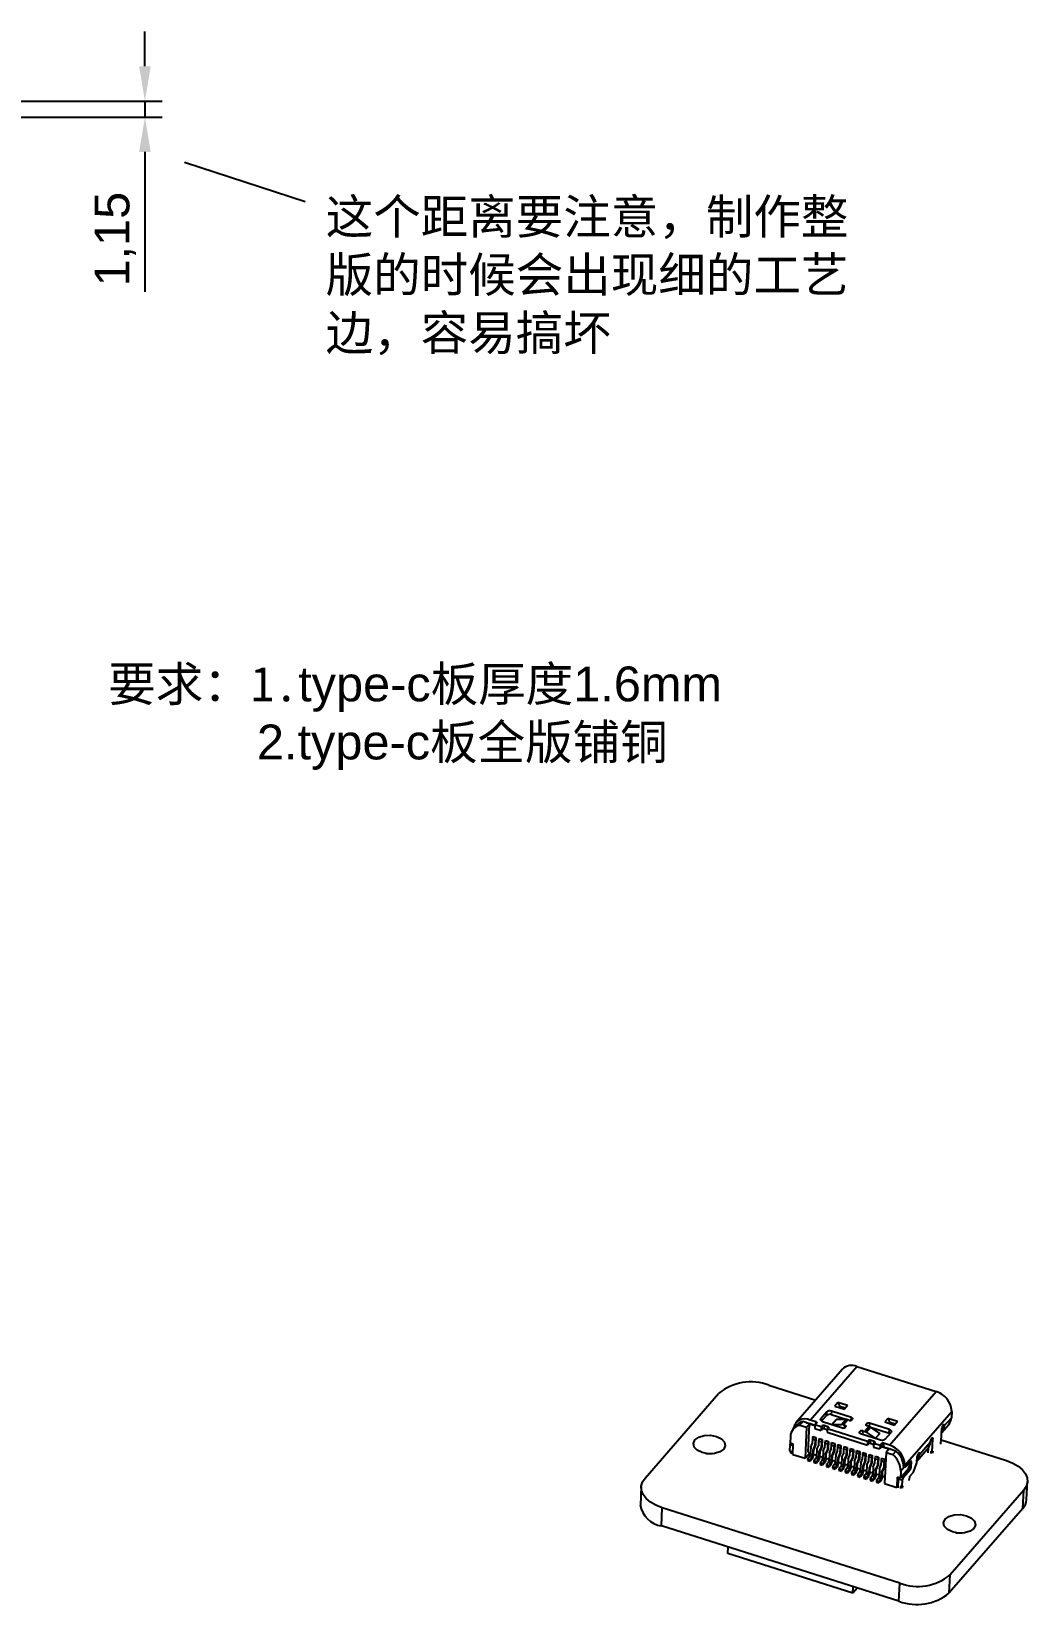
# Model space of a CAD drawing. Header units: millimetres. Extents: x 2210 to 4733, y 577 to 1929.
# Drawn here: x 2313.4 to 2384.8, y 1520.4 to 1633.3 of the extents above; entities that cross this region are included whole.
import ezdxf

# ---------------------------------------------------------------- set-up
doc = ezdxf.new("R2010")
doc.units = ezdxf.units.MM
doc.styles.get("Standard").update_dxf_attribs({"font": 'arial.ttf'})
doc.dimstyles.new('ISO-25', dxfattribs={"dimtxt": 2.5, "dimasz": 2.5, "dimexe": 1.25, "dimexo": 0.625, "dimtad": 1, "dimtxsty": 'Standard', "dimcen": 2.5, "dimadec": 0, "dimazin": 0, "dimtfac": 1, "dimtmove": 0, "dimatfit": 3, "dimfxl": 1, "dimarcsym": 0})

# ---------------------------------------------------------------- blocks, each defined once
blk = doc.blocks.new('*D1')
at = {"color": 0, "lineweight": -2, "transparency": 16777216}
for p, q in [((2321.51, 1630.78), (2321.51, 1633.28)), ((2304.52, 1628.28), (2322.76, 1628.28)), ((2321.51, 1628.28), (2321.51, 1627.13)), ((2304.52, 1627.13), (2322.76, 1627.13)), ((2321.51, 1624.63), (2321.51, 1614.6))]:
    blk.add_line(p, q, dxfattribs=at)
at = {"color": 0, "transparency": 16777216}
for points in [[(2321.1, 1630.78), (2321.93, 1630.78), (2321.51, 1628.28)], [(2321.1, 1624.63), (2321.93, 1624.63), (2321.51, 1627.13)]]:
    blk.add_solid(points, dxfattribs=at)
at = {"layer": 'Defpoints', "color": 0, "transparency": 16777216}
for p in [(2303.9, 1628.28), (2303.9, 1627.13), (2321.51, 1627.13)]:
    blk.add_point(p, dxfattribs=at)
at = {"color": 0, "transparency": 16777216, "insert": (2319.38, 1618.37), "char_height": 2.5, "attachment_point": 5, "rotation": 90}
blk.add_mtext('1,15', dxfattribs=at)

msp = doc.modelspace()

# ---------------------------------------------------------------- linework, layer by layer
msp.add_line((2333.009, 1621.04), (2324.343, 1623.863))
at = {"color": 5, "linetype": 'Continuous', "lineweight": 25}
for p, q in [((2371.563, 1537.257), (2368.213, 1533.404)), ((2369.247, 1533.609), (2372.597, 1537.463)), ((2372.597, 1537.463), (2378.286, 1535.658)), ((2366.284, 1536.11), (2369.64, 1535.045)), ((2374.935, 1531.805), (2378.286, 1535.658)), ((2371.235, 1534.862), (2371.016, 1534.61)), ((2371.016, 1534.61), (2371.706, 1534.391)), ((2371.925, 1534.643), (2371.235, 1534.862)), ((2371.235, 1534.862), (2371.379, 1534.569)), ((2371.328, 1534.51), (2371.379, 1534.569)), ((2371.756, 1534.449), (2371.379, 1534.569)), ((2371.454, 1534.503), (2371.432, 1534.478)), ((2371.454, 1534.503), (2371.678, 1534.432)), ((2371.925, 1534.643), (2371.706, 1534.391)), ((2368.712, 1533.499), (2368.492, 1533.246)), ((2369.208, 1533.341), (2368.712, 1533.499)), ((2369.235, 1533.365), (2369.591, 1533.252)), ((2369.668, 1533.476), (2369.247, 1533.609)), ((2369.591, 1533.255), (2369.714, 1533.397)), ((2369.662, 1533.336), (2369.668, 1533.476)), ((2370.014, 1533.702), (2370.008, 1533.582)), ((2370.436, 1534.187), (2370.014, 1533.702)), ((2370.066, 1533.531), (2370.424, 1533.943)), ((2370.128, 1533.504), (2371.564, 1533.049)), ((2370.424, 1533.943), (2370.436, 1534.187)), ((2370.77, 1534.242), (2370.758, 1533.998)), ((2370.758, 1533.998), (2371.878, 1533.643)), ((2372.206, 1533.787), (2370.77, 1534.242)), ((2370.805, 1533.289), (2371.11, 1533.641)), ((2371.803, 1533.65), (2371.11, 1533.641)), ((2371.495, 1533.296), (2371.803, 1533.65)), ((2371.619, 1533.276), (2371.926, 1533.63)), ((2371.656, 1534.407), (2371.678, 1534.432)), ((2372.039, 1533.595), (2371.926, 1533.63)), ((2372.196, 1533.599), (2372.206, 1533.787)), ((2372.239, 1533.628), (2372.274, 1533.668)), ((2373.498, 1533.377), (2373.486, 1533.133)), ((2374.933, 1532.921), (2373.498, 1533.377)), ((2374.824, 1533.724), (2374.605, 1533.471)), ((2374.605, 1533.471), (2375.295, 1533.252)), ((2375.514, 1533.505), (2374.824, 1533.724)), ((2374.824, 1533.724), (2374.968, 1533.43)), ((2374.917, 1533.372), (2374.968, 1533.43)), ((2375.345, 1533.31), (2374.968, 1533.43)), ((2375.514, 1533.505), (2375.295, 1533.252)), ((2376.049, 1530.376), (2379.399, 1534.229)), ((2378.871, 1533.191), (2379.377, 1533.773)), ((2379.399, 1534.229), (2379.377, 1533.773)), ((2367.83, 1532.438), (2367.806, 1531.958)), ((2368.257, 1533.23), (2368.037, 1532.977)), ((2368.492, 1533.246), (2368.988, 1533.088)), ((2368.988, 1533.088), (2368.877, 1530.865)), ((2369.208, 1533.341), (2368.988, 1533.088)), ((2369.106, 1531.297), (2369.206, 1533.301)), ((2369.206, 1533.301), (2369.208, 1533.341)), ((2369.37, 1533.29), (2369.368, 1533.265)), ((2369.392, 1533.315), (2369.37, 1533.29)), ((2369.37, 1533.29), (2369.589, 1533.22)), ((2369.403, 1532.265), (2369.385, 1531.904)), ((2369.403, 1532.265), (2369.627, 1532.193)), ((2369.436, 1532.427), (2369.66, 1532.356)), ((2369.591, 1533.255), (2369.579, 1533.011)), ((2369.579, 1533.011), (2370.028, 1532.868)), ((2370.04, 1533.113), (2369.591, 1533.255)), ((2369.66, 1532.356), (2369.634, 1531.833)), ((2369.885, 1532.285), (2370.109, 1532.214)), ((2370.04, 1533.113), (2370.028, 1532.868)), ((2370.093, 1532.944), (2370.028, 1532.868)), ((2370.106, 1533.189), (2370.04, 1533.113)), ((2370.093, 1532.944), (2370.106, 1533.189)), ((2370.239, 1533.211), (2370.227, 1532.966)), ((2370.484, 1532.885), (2370.227, 1532.966)), ((2370.509, 1533.125), (2370.239, 1533.211)), ((2370.488, 1532.97), (2370.476, 1532.726)), ((2370.476, 1532.726), (2373.347, 1531.815)), ((2370.488, 1532.97), (2370.554, 1533.046)), ((2373.359, 1532.059), (2370.488, 1532.97)), ((2370.502, 1532.986), (2370.509, 1533.125)), ((2370.813, 1533.287), (2371.495, 1533.296)), ((2371.619, 1533.276), (2371.731, 1533.241)), ((2371.721, 1533.053), (2371.731, 1533.241)), ((2371.764, 1533.082), (2371.799, 1533.122)), ((2372.787, 1532.757), (2372.784, 1532.685)), ((2372.822, 1532.798), (2372.787, 1532.757)), ((2372.815, 1532.657), (2372.822, 1532.798)), ((2372.856, 1532.639), (2374.291, 1532.183)), ((2373.023, 1532.831), (2373.011, 1532.589)), ((2373.023, 1532.831), (2373.135, 1532.795)), ((2373.135, 1532.795), (2373.443, 1533.149)), ((2373.257, 1532.737), (2373.565, 1533.091)), ((2373.257, 1532.737), (2373.917, 1532.302)), ((2373.262, 1533.303), (2373.258, 1533.231)), ((2373.297, 1533.344), (2373.262, 1533.303)), ((2373.29, 1533.203), (2373.297, 1533.344)), ((2373.443, 1533.149), (2373.331, 1533.185)), ((2373.491, 1533.131), (2374.921, 1532.677)), ((2374.235, 1532.649), (2373.565, 1533.091)), ((2374.235, 1532.649), (2373.929, 1532.298)), ((2374.626, 1532.238), (2375.048, 1532.724)), ((2374.921, 1532.677), (2374.933, 1532.921)), ((2375.043, 1533.365), (2375.021, 1533.339)), ((2375.043, 1533.365), (2375.267, 1533.294)), ((2375.245, 1533.268), (2375.267, 1533.294)), ((2377.978, 1532.318), (2377.934, 1532.267)), ((2378.037, 1532.271), (2377.959, 1532.296)), ((2377.991, 1531.335), (2378.037, 1532.271)), ((2378.65, 1532.093), (2378.697, 1533.03)), ((2378.685, 1532.708), (2379.191, 1533.29)), ((2378.813, 1533.278), (2378.769, 1533.228)), ((2378.873, 1533.232), (2378.794, 1533.257)), ((2378.873, 1533.232), (2378.871, 1533.191)), ((2367.793, 1531.377), (2367.816, 1531.833)), ((2367.883, 1531.348), (2367.793, 1531.377)), ((2368.031, 1531.887), (2367.806, 1531.958)), ((2367.816, 1531.833), (2367.856, 1531.942)), ((2368.025, 1531.767), (2367.816, 1531.833)), ((2367.834, 1531.364), (2367.829, 1531.264)), ((2367.883, 1531.348), (2367.875, 1531.185)), ((2367.994, 1531.146), (2368.031, 1531.887)), ((2367.994, 1531.146), (2368.877, 1530.865)), ((2368.877, 1530.865), (2369.212, 1531.25)), ((2369.282, 1531.661), (2369.255, 1531.128)), ((2369.435, 1531.071), (2369.255, 1531.128)), ((2369.282, 1531.661), (2369.385, 1531.904)), ((2369.435, 1531.071), (2369.453, 1531.438)), ((2369.453, 1531.438), (2369.608, 1531.802)), ((2369.479, 1531.468), (2369.453, 1531.438)), ((2369.479, 1531.468), (2369.464, 1531.167)), ((2369.464, 1531.167), (2369.709, 1531.089)), ((2369.634, 1531.833), (2369.479, 1531.468)), ((2369.501, 1531.155), (2369.501, 1531.147)), ((2369.608, 1531.802), (2369.627, 1532.193)), ((2369.634, 1531.833), (2369.608, 1531.802)), ((2369.73, 1531.518), (2369.704, 1530.986)), ((2369.73, 1531.518), (2369.834, 1531.761)), ((2369.852, 1532.122), (2369.834, 1531.761)), ((2369.852, 1532.122), (2370.076, 1532.051)), ((2369.883, 1530.929), (2369.901, 1531.296)), ((2369.901, 1531.296), (2370.056, 1531.66)), ((2369.928, 1531.326), (2369.901, 1531.296)), ((2369.928, 1531.326), (2369.913, 1531.025)), ((2370.083, 1531.69), (2369.928, 1531.326)), ((2370.056, 1531.66), (2370.076, 1532.051)), ((2370.083, 1531.69), (2370.056, 1531.66)), ((2370.109, 1532.214), (2370.083, 1531.69)), ((2370.179, 1531.376), (2370.152, 1530.844)), ((2370.179, 1531.376), (2370.282, 1531.619)), ((2370.3, 1531.98), (2370.282, 1531.619)), ((2370.3, 1531.98), (2370.524, 1531.909)), ((2370.332, 1530.787), (2370.35, 1531.153)), ((2370.333, 1532.143), (2370.557, 1532.071)), ((2370.35, 1531.153), (2370.505, 1531.518)), ((2370.376, 1531.184), (2370.35, 1531.153)), ((2370.376, 1531.184), (2370.361, 1530.882)), ((2370.531, 1531.548), (2370.376, 1531.184)), ((2370.505, 1531.518), (2370.524, 1531.909)), ((2370.531, 1531.548), (2370.505, 1531.518)), ((2370.557, 1532.071), (2370.531, 1531.548)), ((2370.628, 1531.234), (2370.601, 1530.701)), ((2370.628, 1531.234), (2370.731, 1531.477)), ((2370.749, 1531.838), (2370.731, 1531.477)), ((2370.749, 1531.838), (2370.973, 1531.766)), ((2370.782, 1532), (2371.006, 1531.929)), ((2370.799, 1531.011), (2370.954, 1531.375)), ((2370.98, 1531.406), (2370.825, 1531.041)), ((2370.954, 1531.375), (2370.973, 1531.766)), ((2370.98, 1531.406), (2370.954, 1531.375)), ((2371.006, 1531.929), (2370.98, 1531.406)), ((2371.076, 1531.091), (2371.179, 1531.334)), ((2371.197, 1531.695), (2371.179, 1531.334)), ((2371.197, 1531.695), (2371.422, 1531.624)), ((2371.23, 1531.858), (2371.455, 1531.787)), ((2371.247, 1530.869), (2371.402, 1531.233)), ((2371.429, 1531.263), (2371.274, 1530.899)), ((2371.402, 1531.233), (2371.422, 1531.624)), ((2371.429, 1531.263), (2371.402, 1531.233)), ((2371.455, 1531.787), (2371.429, 1531.263)), ((2371.525, 1530.949), (2371.628, 1531.192)), ((2371.646, 1531.553), (2371.628, 1531.192)), ((2371.646, 1531.553), (2371.87, 1531.482)), ((2371.679, 1531.716), (2371.903, 1531.644)), ((2371.877, 1531.121), (2371.722, 1530.757)), ((2371.851, 1531.091), (2371.87, 1531.482)), ((2371.877, 1531.121), (2371.851, 1531.091)), ((2371.903, 1531.644), (2371.877, 1531.121)), ((2372.095, 1531.411), (2372.077, 1531.049)), ((2372.095, 1531.411), (2372.319, 1531.339)), ((2372.128, 1531.573), (2372.352, 1531.502)), ((2372.299, 1530.948), (2372.319, 1531.339)), ((2372.352, 1531.502), (2372.326, 1530.979)), ((2372.543, 1531.268), (2372.525, 1530.907)), ((2372.543, 1531.268), (2372.768, 1531.197)), ((2372.576, 1531.431), (2372.801, 1531.36)), ((2372.748, 1530.806), (2372.768, 1531.197)), ((2372.801, 1531.36), (2372.774, 1530.836)), ((2372.992, 1531.126), (2372.974, 1530.765)), ((2372.992, 1531.126), (2373.216, 1531.055)), ((2373.025, 1531.288), (2373.249, 1531.217)), ((2373.249, 1531.217), (2373.223, 1530.694)), ((2373.359, 1532.059), (2373.347, 1531.815)), ((2373.413, 1531.891), (2373.347, 1531.815)), ((2373.425, 1532.135), (2373.359, 1532.059)), ((2373.413, 1531.891), (2373.425, 1532.135)), ((2373.473, 1531.146), (2373.698, 1531.075)), ((2373.559, 1532.157), (2373.547, 1531.913)), ((2373.804, 1531.831), (2373.547, 1531.913)), ((2373.828, 1532.072), (2373.559, 1532.157)), ((2373.808, 1531.917), (2373.796, 1531.673)), ((2373.796, 1531.673), (2374.245, 1531.53)), ((2373.808, 1531.917), (2373.874, 1531.993)), ((2374.257, 1531.775), (2373.808, 1531.917)), ((2373.821, 1531.932), (2373.828, 1532.072)), ((2374.257, 1531.775), (2374.245, 1531.53)), ((2374.368, 1531.672), (2374.245, 1531.53)), ((2374.38, 1531.916), (2374.257, 1531.775)), ((2374.368, 1531.672), (2374.38, 1531.916)), ((2374.401, 1531.693), (2374.744, 1531.584)), ((2374.514, 1531.938), (2374.501, 1531.694)), ((2374.501, 1531.694), (2374.923, 1531.56)), ((2374.935, 1531.805), (2374.514, 1531.938)), ((2374.686, 1531.281), (2374.575, 1529.057)), ((2374.906, 1531.534), (2374.686, 1531.281)), ((2374.686, 1531.281), (2375.182, 1531.123)), ((2374.782, 1531.605), (2374.743, 1531.56)), ((2374.744, 1531.584), (2374.743, 1531.56)), ((2374.744, 1531.584), (2374.766, 1531.61)), ((2375.402, 1531.376), (2374.906, 1531.534)), ((2375.402, 1531.376), (2375.182, 1531.123)), ((2376.905, 1530.66), (2377.674, 1531.545)), ((2377.032, 1531.23), (2376.988, 1531.18)), ((2377.092, 1531.184), (2377.014, 1531.209)), ((2377.09, 1531.143), (2377.86, 1532.028)), ((2377.092, 1531.184), (2377.09, 1531.143)), ((2377.713, 1531.257), (2377.732, 1531.621)), ((2377.862, 1532.069), (2377.86, 1532.028)), ((2377.901, 1531.363), (2377.893, 1531.2)), ((2377.991, 1531.335), (2377.901, 1531.363)), ((2378.035, 1531.385), (2377.991, 1531.335)), ((2378.035, 1531.385), (2378.027, 1531.222)), ((2378.606, 1532.043), (2378.598, 1531.88)), ((2378.65, 1532.093), (2378.606, 1532.043)), ((2369.066, 1530.835), (2369.06, 1530.712)), ((2369.06, 1530.712), (2369.24, 1530.656)), ((2369.207, 1530.996), (2369.066, 1530.835)), ((2369.066, 1530.835), (2369.246, 1530.778)), ((2369.387, 1530.939), (2369.207, 1530.996)), ((2369.38, 1530.817), (2369.24, 1530.656)), ((2369.24, 1530.656), (2369.246, 1530.778)), ((2369.246, 1530.778), (2369.387, 1530.939)), ((2369.515, 1530.692), (2369.509, 1530.57)), ((2369.509, 1530.57), (2369.688, 1530.513)), ((2369.656, 1530.854), (2369.515, 1530.692)), ((2369.515, 1530.692), (2369.694, 1530.635)), ((2369.835, 1530.797), (2369.656, 1530.854)), ((2369.829, 1530.675), (2369.688, 1530.513)), ((2369.688, 1530.513), (2369.694, 1530.635)), ((2369.694, 1530.635), (2369.835, 1530.797)), ((2369.883, 1530.929), (2369.704, 1530.986)), ((2369.913, 1531.025), (2370.158, 1530.947)), ((2369.95, 1531.013), (2369.949, 1531.005)), ((2369.964, 1530.55), (2369.958, 1530.428)), ((2369.958, 1530.428), (2370.137, 1530.371)), ((2370.104, 1530.712), (2369.964, 1530.55)), ((2369.964, 1530.55), (2370.143, 1530.493)), ((2370.284, 1530.655), (2370.104, 1530.712)), ((2370.278, 1530.533), (2370.137, 1530.371)), ((2370.137, 1530.371), (2370.143, 1530.493)), ((2370.143, 1530.493), (2370.284, 1530.655)), ((2370.332, 1530.787), (2370.152, 1530.844)), ((2370.361, 1530.882), (2370.606, 1530.805)), ((2370.398, 1530.871), (2370.398, 1530.863)), ((2370.412, 1530.408), (2370.406, 1530.285)), ((2370.406, 1530.285), (2370.586, 1530.228)), ((2370.553, 1530.569), (2370.412, 1530.408)), ((2370.412, 1530.408), (2370.592, 1530.351)), ((2370.732, 1530.512), (2370.553, 1530.569)), ((2370.726, 1530.39), (2370.586, 1530.228)), ((2370.586, 1530.228), (2370.592, 1530.351)), ((2370.592, 1530.351), (2370.732, 1530.512)), ((2370.78, 1530.644), (2370.601, 1530.701)), ((2370.78, 1530.644), (2370.799, 1531.011)), ((2370.825, 1531.041), (2370.799, 1531.011)), ((2370.825, 1531.041), (2370.81, 1530.74)), ((2370.81, 1530.74), (2371.055, 1530.662)), ((2370.847, 1530.728), (2370.846, 1530.72)), ((2370.861, 1530.265), (2370.855, 1530.143)), ((2370.855, 1530.143), (2371.034, 1530.086)), ((2371.002, 1530.427), (2370.861, 1530.265)), ((2370.861, 1530.265), (2371.04, 1530.208)), ((2371.181, 1530.37), (2371.002, 1530.427)), ((2371.175, 1530.248), (2371.034, 1530.086)), ((2371.034, 1530.086), (2371.04, 1530.208)), ((2371.04, 1530.208), (2371.181, 1530.37)), ((2371.076, 1531.091), (2371.05, 1530.559)), ((2371.229, 1530.502), (2371.05, 1530.559)), ((2371.229, 1530.502), (2371.247, 1530.869)), ((2371.274, 1530.899), (2371.247, 1530.869)), ((2371.274, 1530.899), (2371.259, 1530.598)), ((2371.259, 1530.598), (2371.503, 1530.52)), ((2371.295, 1530.586), (2371.295, 1530.578)), ((2371.309, 1530.123), (2371.303, 1530.001)), ((2371.303, 1530.001), (2371.483, 1529.944)), ((2371.45, 1530.285), (2371.309, 1530.123)), ((2371.309, 1530.123), (2371.489, 1530.066)), ((2371.63, 1530.228), (2371.45, 1530.285)), ((2371.624, 1530.106), (2371.483, 1529.944)), ((2371.483, 1529.944), (2371.489, 1530.066)), ((2371.489, 1530.066), (2371.63, 1530.228)), ((2371.525, 1530.949), (2371.498, 1530.417)), ((2371.678, 1530.36), (2371.498, 1530.417)), ((2371.678, 1530.36), (2371.696, 1530.726)), ((2371.696, 1530.726), (2371.851, 1531.091)), ((2371.722, 1530.757), (2371.696, 1530.726)), ((2371.722, 1530.757), (2371.707, 1530.455)), ((2371.707, 1530.455), (2371.952, 1530.378)), ((2371.744, 1530.444), (2371.744, 1530.436)), ((2371.758, 1529.981), (2371.752, 1529.858)), ((2371.899, 1530.142), (2371.758, 1529.981)), ((2371.758, 1529.981), (2371.938, 1529.924)), ((2372.078, 1530.085), (2371.899, 1530.142)), ((2371.938, 1529.924), (2372.078, 1530.085)), ((2371.973, 1530.806), (2371.947, 1530.274)), ((2372.126, 1530.217), (2371.947, 1530.274)), ((2371.973, 1530.806), (2372.077, 1531.049)), ((2372.126, 1530.217), (2372.145, 1530.584)), ((2372.145, 1530.584), (2372.299, 1530.948)), ((2372.171, 1530.614), (2372.145, 1530.584)), ((2372.171, 1530.614), (2372.156, 1530.313)), ((2372.156, 1530.313), (2372.401, 1530.235)), ((2372.326, 1530.979), (2372.171, 1530.614)), ((2372.193, 1530.301), (2372.192, 1530.293)), ((2372.347, 1530), (2372.207, 1529.838)), ((2372.326, 1530.979), (2372.299, 1530.948)), ((2372.527, 1529.943), (2372.347, 1530)), ((2372.422, 1530.664), (2372.395, 1530.132)), ((2372.575, 1530.075), (2372.395, 1530.132)), ((2372.422, 1530.664), (2372.525, 1530.907)), ((2372.575, 1530.075), (2372.593, 1530.442)), ((2372.593, 1530.442), (2372.748, 1530.806)), ((2372.62, 1530.472), (2372.593, 1530.442)), ((2372.62, 1530.472), (2372.605, 1530.171)), ((2372.605, 1530.171), (2372.849, 1530.093)), ((2372.774, 1530.836), (2372.62, 1530.472)), ((2372.641, 1530.159), (2372.641, 1530.151)), ((2372.774, 1530.836), (2372.748, 1530.806)), ((2372.871, 1530.522), (2372.844, 1529.99)), ((2373.023, 1529.933), (2372.844, 1529.99)), ((2372.871, 1530.522), (2372.974, 1530.765)), ((2373.023, 1529.933), (2373.042, 1530.299)), ((2373.042, 1530.299), (2373.197, 1530.664)), ((2373.068, 1530.33), (2373.042, 1530.299)), ((2373.068, 1530.33), (2373.053, 1530.028)), ((2373.053, 1530.028), (2373.298, 1529.951)), ((2373.223, 1530.694), (2373.068, 1530.33)), ((2373.09, 1530.017), (2373.089, 1530.009)), ((2373.197, 1530.664), (2373.216, 1531.055)), ((2373.223, 1530.694), (2373.197, 1530.664)), ((2373.319, 1530.379), (2373.293, 1529.847)), ((2373.319, 1530.379), (2373.422, 1530.622)), ((2373.44, 1530.983), (2373.422, 1530.622)), ((2373.44, 1530.983), (2373.665, 1530.912)), ((2373.472, 1529.79), (2373.49, 1530.157)), ((2373.49, 1530.157), (2373.645, 1530.521)), ((2373.517, 1530.187), (2373.49, 1530.157)), ((2373.517, 1530.187), (2373.502, 1529.886)), ((2373.672, 1530.552), (2373.517, 1530.187)), ((2373.645, 1530.521), (2373.665, 1530.912)), ((2373.672, 1530.552), (2373.645, 1530.521)), ((2373.698, 1531.075), (2373.672, 1530.552)), ((2373.768, 1530.237), (2373.741, 1529.705)), ((2373.768, 1530.237), (2373.871, 1530.48)), ((2373.889, 1530.841), (2373.871, 1530.48)), ((2373.889, 1530.841), (2374.113, 1530.77)), ((2373.921, 1529.648), (2373.939, 1530.015)), ((2373.922, 1531.004), (2374.146, 1530.933)), ((2373.939, 1530.015), (2374.094, 1530.379)), ((2373.965, 1530.045), (2373.939, 1530.015)), ((2373.965, 1530.045), (2373.95, 1529.744)), ((2374.12, 1530.409), (2373.965, 1530.045)), ((2374.094, 1530.379), (2374.113, 1530.77)), ((2374.12, 1530.409), (2374.094, 1530.379)), ((2374.146, 1530.933), (2374.12, 1530.409)), ((2374.216, 1530.095), (2374.19, 1529.563)), ((2374.216, 1530.095), (2374.32, 1530.338)), ((2374.338, 1530.699), (2374.32, 1530.338)), ((2374.338, 1530.699), (2374.562, 1530.628)), ((2374.371, 1530.861), (2374.595, 1530.79)), ((2374.388, 1529.872), (2374.543, 1530.237)), ((2374.569, 1530.267), (2374.414, 1529.903)), ((2374.543, 1530.237), (2374.562, 1530.628)), ((2374.569, 1530.267), (2374.543, 1530.237)), ((2374.595, 1530.79), (2374.569, 1530.267)), ((2376.3, 1530.114), (2375.72, 1529.447)), ((2375.972, 1530.19), (2375.744, 1529.927)), ((2375.909, 1529.486), (2376.437, 1530.093)), ((2375.958, 1530.363), (2376.047, 1530.335)), ((2376.127, 1530.273), (2375.961, 1530.326)), ((2376.004, 1530.166), (2375.972, 1530.19)), ((2376.104, 1530.28), (2376.004, 1530.166)), ((2376.047, 1530.335), (2376.049, 1530.376)), ((2376.047, 1530.335), (2376.127, 1530.273)), ((2376.465, 1530.663), (2376.127, 1530.273)), ((2376.3, 1530.114), (2376.348, 1530.246)), ((2376.307, 1530.134), (2376.437, 1530.093)), ((2376.361, 1530.499), (2376.338, 1530.516)), ((2376.361, 1530.499), (2376.348, 1530.246)), ((2376.349, 1530.268), (2376.485, 1530.225)), ((2376.437, 1530.093), (2376.485, 1530.225)), ((2376.505, 1530.632), (2376.453, 1530.648)), ((2376.465, 1530.663), (2376.505, 1530.632)), ((2376.485, 1530.225), (2376.505, 1530.632)), ((2376.654, 1529.874), (2376.894, 1530.534)), ((2376.894, 1530.534), (2376.916, 1530.982)), ((2371.752, 1529.858), (2371.931, 1529.801)), ((2372.072, 1529.963), (2371.931, 1529.801)), ((2371.931, 1529.801), (2371.938, 1529.924)), ((2372.207, 1529.838), (2372.201, 1529.716)), ((2372.201, 1529.716), (2372.38, 1529.659)), ((2372.207, 1529.838), (2372.386, 1529.781)), ((2372.521, 1529.821), (2372.38, 1529.659)), ((2372.38, 1529.659), (2372.386, 1529.781)), ((2372.386, 1529.781), (2372.527, 1529.943)), ((2372.655, 1529.696), (2372.649, 1529.574)), ((2372.649, 1529.574), (2372.829, 1529.517)), ((2372.796, 1529.858), (2372.655, 1529.696)), ((2372.655, 1529.696), (2372.835, 1529.639)), ((2372.975, 1529.801), (2372.796, 1529.858)), ((2372.969, 1529.679), (2372.829, 1529.517)), ((2372.829, 1529.517), (2372.835, 1529.639)), ((2372.835, 1529.639), (2372.975, 1529.801)), ((2373.104, 1529.554), (2373.098, 1529.431)), ((2373.098, 1529.431), (2373.277, 1529.374)), ((2373.245, 1529.715), (2373.104, 1529.554)), ((2373.104, 1529.554), (2373.283, 1529.497)), ((2373.424, 1529.658), (2373.245, 1529.715)), ((2373.418, 1529.536), (2373.277, 1529.374)), ((2373.277, 1529.374), (2373.283, 1529.497)), ((2373.283, 1529.497), (2373.424, 1529.658)), ((2373.472, 1529.79), (2373.293, 1529.847)), ((2373.502, 1529.886), (2373.746, 1529.808)), ((2373.538, 1529.874), (2373.538, 1529.866)), ((2373.553, 1529.411), (2373.546, 1529.289)), ((2373.546, 1529.289), (2373.726, 1529.232)), ((2373.693, 1529.573), (2373.553, 1529.411)), ((2373.553, 1529.411), (2373.732, 1529.354)), ((2373.873, 1529.516), (2373.693, 1529.573)), ((2373.867, 1529.394), (2373.726, 1529.232)), ((2373.726, 1529.232), (2373.732, 1529.354)), ((2373.732, 1529.354), (2373.873, 1529.516)), ((2373.921, 1529.648), (2373.741, 1529.705)), ((2373.95, 1529.744), (2374.195, 1529.666)), ((2373.987, 1529.732), (2373.987, 1529.724)), ((2374.001, 1529.269), (2373.995, 1529.147)), ((2373.995, 1529.147), (2374.174, 1529.09)), ((2374.142, 1529.431), (2374.001, 1529.269)), ((2374.001, 1529.269), (2374.181, 1529.212)), ((2374.321, 1529.374), (2374.142, 1529.431)), ((2374.315, 1529.252), (2374.174, 1529.09)), ((2374.174, 1529.09), (2374.181, 1529.212)), ((2374.181, 1529.212), (2374.321, 1529.374)), ((2374.369, 1529.506), (2374.19, 1529.563)), ((2374.369, 1529.506), (2374.388, 1529.872)), ((2374.414, 1529.903), (2374.388, 1529.872)), ((2374.414, 1529.903), (2374.399, 1529.601)), ((2374.399, 1529.601), (2374.599, 1529.538)), ((2374.436, 1529.59), (2374.435, 1529.582)), ((2374.575, 1529.057), (2375.459, 1528.777)), ((2375.495, 1529.518), (2375.459, 1528.777)), ((2375.543, 1528.874), (2375.459, 1528.777)), ((2375.72, 1529.447), (2375.495, 1529.518)), ((2375.568, 1529.373), (2375.537, 1528.754)), ((2375.568, 1529.373), (2375.608, 1529.482)), ((2375.837, 1529.288), (2375.568, 1529.373)), ((2375.725, 1528.86), (2375.716, 1528.697)), ((2375.744, 1529.927), (2375.72, 1529.447)), ((2375.814, 1528.832), (2375.725, 1528.86)), ((2375.787, 1529.524), (2375.909, 1529.486)), ((2375.837, 1529.288), (2375.814, 1528.832)), ((2375.858, 1528.882), (2375.814, 1528.832)), ((2375.909, 1529.486), (2375.837, 1529.288)), ((2375.858, 1528.882), (2375.85, 1528.719)), ((2376.342, 1529.438), (2376.334, 1529.276)), ((2376.386, 1529.489), (2376.342, 1529.438)), ((2376.386, 1529.489), (2376.39, 1529.57)), ((2376.654, 1529.874), (2376.39, 1529.57))]:
    msp.add_line(p, q, dxfattribs=at)
at = {"color": 7, "linetype": 'Continuous', "lineweight": 25}
for p, q in [((2357.398, 1529.445), (2362.674, 1535.513)), ((2378.655, 1532.184), (2383.331, 1530.701)), ((2384.776, 1527.898), (2384.841, 1529.201)), ((2357.124, 1528.811), (2357.059, 1527.508)), ((2384.566, 1528.567), (2379.29, 1522.499)), ((2384.501, 1527.264), (2384.566, 1528.567)), ((2358.568, 1526.008), (2358.633, 1527.311)), ((2375.68, 1521.902), (2358.633, 1527.311)), ((2384.501, 1527.264), (2379.225, 1521.196)), ((2375.615, 1520.599), (2358.568, 1526.008)), ((2379.225, 1521.196), (2379.29, 1522.499)), ((2375.615, 1520.599), (2375.68, 1521.902))]:
    msp.add_line(p, q, dxfattribs=at)
at = {"color": 1, "linetype": 'Continuous', "lineweight": 25}
for p, q in [((2363.334, 1524.029), (2363.357, 1524.489)), ((2372.306, 1521.182), (2363.334, 1524.029)), ((2372.306, 1521.182), (2372.329, 1521.642)), ((2372.624, 1521.548), (2372.306, 1521.182))]:
    msp.add_line(p, q, dxfattribs=at)
at = {"color": 5, "linetype": 'Continuous', "lineweight": 25, "flags": 128}
for points in [[(2368.985, 1533.412), (2369.059, 1533.405), (2369.235, 1533.365)], [(2369.668, 1533.476), (2369.685, 1533.469), (2369.699, 1533.461), (2369.711, 1533.451), (2369.719, 1533.441), (2369.724, 1533.43), (2369.724, 1533.418), (2369.721, 1533.407), (2369.714, 1533.397)], [(2370.128, 1533.504), (2370.086, 1533.52), (2370.051, 1533.541), (2370.022, 1533.565), (2370.002, 1533.591), (2369.99, 1533.619), (2369.989, 1533.648), (2369.997, 1533.676), (2370.014, 1533.702)], [(2372.206, 1533.787), (2372.231, 1533.777), (2372.252, 1533.765), (2372.269, 1533.75), (2372.282, 1533.734), (2372.288, 1533.718), (2372.289, 1533.701), (2372.285, 1533.684), (2372.274, 1533.668)], [(2370.509, 1533.125), (2370.525, 1533.119), (2370.54, 1533.111), (2370.551, 1533.101), (2370.559, 1533.09), (2370.564, 1533.079), (2370.564, 1533.068), (2370.561, 1533.057), (2370.554, 1533.046)], [(2371.731, 1533.241), (2371.756, 1533.231), (2371.777, 1533.219), (2371.794, 1533.204), (2371.807, 1533.188), (2371.813, 1533.171), (2371.814, 1533.154), (2371.81, 1533.138), (2371.799, 1533.122)], [(2372.856, 1532.639), (2372.831, 1532.648), (2372.809, 1532.661), (2372.792, 1532.675), (2372.78, 1532.691), (2372.773, 1532.708), (2372.772, 1532.725), (2372.777, 1532.742), (2372.787, 1532.757)], [(2373.331, 1533.185), (2373.306, 1533.194), (2373.284, 1533.207), (2373.267, 1533.221), (2373.255, 1533.237), (2373.248, 1533.254), (2373.247, 1533.271), (2373.252, 1533.288), (2373.262, 1533.303)], [(2374.983, 1532.65), (2374.963, 1532.661), (2374.921, 1532.677)], [(2374.933, 1532.921), (2374.975, 1532.905), (2375.011, 1532.884), (2375.039, 1532.861), (2375.06, 1532.834), (2375.071, 1532.806), (2375.073, 1532.778), (2375.065, 1532.75), (2375.048, 1532.724)], [(2377.978, 1532.318), (2377.99, 1532.33), (2378.002, 1532.337), (2378.013, 1532.339), (2378.022, 1532.335), (2378.03, 1532.326), (2378.035, 1532.312), (2378.037, 1532.294), (2378.037, 1532.271)], [(2378.813, 1533.278), (2378.826, 1533.291), (2378.838, 1533.298), (2378.849, 1533.3), (2378.858, 1533.296), (2378.865, 1533.287), (2378.87, 1533.273), (2378.873, 1533.254), (2378.873, 1533.232)], [(2373.828, 1532.072), (2373.845, 1532.065), (2373.859, 1532.057), (2373.871, 1532.048), (2373.879, 1532.037), (2373.883, 1532.026), (2373.884, 1532.014), (2373.881, 1532.003), (2373.874, 1531.993)], [(2374.923, 1531.56), (2375.097, 1531.489), (2375.17, 1531.45)], [(2377.032, 1531.23), (2377.045, 1531.243), (2377.057, 1531.25), (2377.068, 1531.252), (2377.077, 1531.248), (2377.084, 1531.239), (2377.089, 1531.225), (2377.092, 1531.206), (2377.092, 1531.184)]]:
    msp.add_lwpolyline(points, dxfattribs=at)
at = {"color": 7, "linetype": 'Continuous', "lineweight": 25, "flags": 128}
for points in [[(2363.042, 1531.525), (2362.77, 1531.328), (2362.382, 1531.21), (2361.938, 1531.19), (2361.504, 1531.271), (2361.148, 1531.441), (2360.923, 1531.673), (2360.863, 1531.933), (2360.978, 1532.18), (2361.25, 1532.378), (2361.638, 1532.495), (2362.082, 1532.515), (2362.515, 1532.434), (2362.872, 1532.265), (2363.097, 1532.032), (2363.157, 1531.773), (2363.042, 1531.525)], [(2361.748, 1531.213), (2362.017, 1531.212), (2362.206, 1531.19)], [(2383.331, 1530.701), (2383.781, 1530.524), (2384.168, 1530.303), (2384.477, 1530.043), (2384.696, 1529.757), (2384.818, 1529.455), (2384.836, 1529.148), (2384.751, 1528.848), (2384.566, 1528.567)], [(2358.633, 1527.311), (2358.183, 1527.487), (2357.796, 1527.709), (2357.487, 1527.968), (2357.268, 1528.255), (2357.146, 1528.557), (2357.128, 1528.864), (2357.213, 1529.164), (2357.398, 1529.445)], [(2380.986, 1525.832), (2380.714, 1525.634), (2380.326, 1525.516), (2379.882, 1525.496), (2379.449, 1525.577), (2379.092, 1525.747), (2378.867, 1525.979), (2378.808, 1526.239), (2378.923, 1526.486), (2379.195, 1526.684), (2379.582, 1526.802), (2380.027, 1526.822), (2380.46, 1526.741), (2380.816, 1526.571), (2381.041, 1526.339), (2381.101, 1526.079), (2380.986, 1525.832)], [(2379.693, 1525.519), (2379.962, 1525.518), (2380.151, 1525.496)]]:
    msp.add_lwpolyline(points, dxfattribs=at)
at = {"color": 5, "linetype": 'Continuous', "lineweight": 25}
for centre, radius, start, end in [((2372.234, 1536.587), 0.948, 67.47997, 135.02706), ((2377.844, 1534.165), 1.557, 2.35755, 73.50546), ((2371.495, 1534.627), 0.13, 206.561, 251.78857), ((2368.875, 1532.841), 0.853, 64.16969, 171.30062), ((2368.903, 1532.656), 0.864, 102.75237, 138.38241), ((2370.639, 1533.681), 0.339, 69.41663, 129.35385), ((2370.651, 1533.925), 0.339, 69.41663, 129.35385), ((2371.706, 1534.504), 0.077, 248.6616, 303.00804), ((2371.805, 1533.256), 0.394, 71.98825, 90.27828), ((2372.11, 1533.785), 0.203, 249.41663, 309.35385), ((2373.426, 1533.186), 0.203, 69.41663, 129.35385), ((2375.084, 1533.488), 0.13, 206.561, 251.78857), ((2378.595, 1533.796), 0.782, 319.67372, 358.32205), ((2368.676, 1532.42), 0.846, 102.52499, 178.7845), ((2369.018, 1532.064), 1.251, 73.73433, 81.35205), ((2370.032, 1532.222), 0.63, 160.9688, 176.10616), ((2370.256, 1532.151), 0.63, 160.9688, 176.10616), ((2370.48, 1532.079), 0.63, 160.9688, 176.10616), ((2370.18, 1532.839), 0.136, 69.41663, 129.35385), ((2370.192, 1533.084), 0.136, 69.41663, 129.35385), ((2371.497, 1532.902), 0.394, 71.98825, 90.27828), ((2371.635, 1533.239), 0.203, 249.41663, 309.35385), ((2372.951, 1532.64), 0.203, 69.41663, 129.35385), ((2372.984, 1532.325), 0.494, 56.44624, 72.16082), ((2373.291, 1532.679), 0.494, 56.44624, 72.16082), ((2374.41, 1532.501), 0.339, 249.41663, 309.35385), ((2375.295, 1533.365), 0.077, 248.6616, 303.00804), ((2378.23, 1532.047), 0.369, 143.42603, 176.58431), ((2378.089, 1533.215), 0.783, 319.69729, 358.29848), ((2379.066, 1533.008), 0.369, 143.42603, 176.58431), ((2369.735, 1532.586), 1.435, 244.00291, 250.67863), ((2369.009, 1531.143), 0.246, 323.42603, 356.58431), ((2368.886, 1531.184), 0.615, 323.42603, 356.58431), ((2370.704, 1532.008), 0.63, 160.9688, 176.10616), ((2370.929, 1531.937), 0.63, 160.9688, 176.10616), ((2371.153, 1531.866), 0.63, 160.9688, 176.10616), ((2371.377, 1531.795), 0.63, 160.9688, 176.10616), ((2371.602, 1531.724), 0.63, 160.9688, 176.10616), ((2371.826, 1531.652), 0.63, 160.9688, 176.10616), ((2372.05, 1531.581), 0.63, 160.9688, 176.10616), ((2372.275, 1531.51), 0.63, 160.9688, 176.10616), ((2372.499, 1531.439), 0.63, 160.9688, 176.10616), ((2372.723, 1531.368), 0.63, 160.9688, 176.10616), ((2372.948, 1531.297), 0.63, 160.9688, 176.10616), ((2373.172, 1531.225), 0.63, 160.9688, 176.10616), ((2373.396, 1531.154), 0.63, 160.9688, 176.10616), ((2373.62, 1531.083), 0.63, 160.9688, 176.10616), ((2373.845, 1531.012), 0.63, 160.9688, 176.10616), ((2373.499, 1531.786), 0.136, 69.41663, 129.35385), ((2373.511, 1532.03), 0.136, 69.41663, 129.35385), ((2374.069, 1530.941), 0.63, 160.9688, 176.10616), ((2374.454, 1531.567), 0.136, 69.41663, 129.35385), ((2374.466, 1531.811), 0.136, 69.41663, 129.35385), ((2374.278, 1530.213), 1.425, 65.01044, 70.97202), ((2374.493, 1530.312), 1.557, 2.35755, 73.50546), ((2374.162, 1529.914), 1.582, 0.48357, 49.86184), ((2374.375, 1530.162), 1.59, 1.23185, 49.77713), ((2376.308, 1531.167), 0.782, 319.69169, 358.30408), ((2377.285, 1530.96), 0.369, 143.42603, 176.58431), ((2377.077, 1532.052), 0.783, 319.69729, 358.29848), ((2369.189, 1531.086), 0.246, 323.42603, 356.58431), ((2369.458, 1531.001), 0.246, 323.42603, 356.58431), ((2369.335, 1531.042), 0.615, 323.42603, 356.58431), ((2369.637, 1530.944), 0.246, 323.42603, 356.58431), ((2369.907, 1530.858), 0.246, 323.42603, 356.58431), ((2369.783, 1530.899), 0.615, 323.42603, 356.58431), ((2370.086, 1530.801), 0.246, 323.42603, 356.58431), ((2370.355, 1530.716), 0.246, 323.42603, 356.58431), ((2370.232, 1530.757), 0.615, 323.42603, 356.58431), ((2370.535, 1530.659), 0.246, 323.42603, 356.58431), ((2370.804, 1530.574), 0.246, 323.42603, 356.58431), ((2370.681, 1530.615), 0.615, 323.42603, 356.58431), ((2370.983, 1530.517), 0.246, 323.42603, 356.58431), ((2371.252, 1530.431), 0.246, 323.42603, 356.58431), ((2371.129, 1530.472), 0.615, 323.42603, 356.58431), ((2371.432, 1530.374), 0.246, 323.42603, 356.58431), ((2371.701, 1530.289), 0.246, 323.42603, 356.58431), ((2371.578, 1530.33), 0.615, 323.42603, 356.58431), ((2371.881, 1530.232), 0.246, 323.42603, 356.58431), ((2372.15, 1530.147), 0.246, 323.42603, 356.58431), ((2372.027, 1530.188), 0.615, 323.42603, 356.58431), ((2372.329, 1530.09), 0.246, 323.42603, 356.58431), ((2372.598, 1530.004), 0.246, 323.42603, 356.58431), ((2372.475, 1530.045), 0.615, 323.42603, 356.58431), ((2374.293, 1530.87), 0.63, 160.9688, 176.10616), ((2374.518, 1530.798), 0.63, 160.9688, 176.10616), ((2374.742, 1530.727), 0.63, 160.9688, 176.10616), ((2374.966, 1530.656), 0.63, 160.9688, 176.10616), ((2375.191, 1530.585), 0.63, 160.9688, 176.10616), ((2372.778, 1529.947), 0.246, 323.42603, 356.58431), ((2373.047, 1529.862), 0.246, 323.42603, 356.58431), ((2372.924, 1529.903), 0.615, 323.42603, 356.58431), ((2373.226, 1529.805), 0.246, 323.42603, 356.58431), ((2373.496, 1529.72), 0.246, 323.42603, 356.58431), ((2373.372, 1529.761), 0.615, 323.42603, 356.58431), ((2373.675, 1529.663), 0.246, 323.42603, 356.58431), ((2373.944, 1529.577), 0.246, 323.42603, 356.58431), ((2373.821, 1529.618), 0.615, 323.42603, 356.58431), ((2374.124, 1529.52), 0.246, 323.42603, 356.58431)]:
    msp.add_arc(centre, radius, start, end, dxfattribs=at)
at = {"color": 7, "linetype": 'Continuous', "lineweight": 25}
for centre, radius, start, end in [((2364.996, 1532.681), 3.662, 69.41663, 129.35385), ((2383.756, 1527.962), 1.021, 316.85277, 356.38846), ((2358.832, 1527.784), 1.795, 188.83172, 261.53522), ((2376.968, 1525.33), 3.662, 249.41663, 309.35385), ((2376.903, 1524.027), 3.662, 249.41663, 309.35385)]:
    msp.add_arc(centre, radius, start, end, dxfattribs=at)
at = {"color": 5, "linetype": 'Continuous', "lineweight": 25}
msp.add_open_spline([(2375.972, 1530.19), (2375.971, 1530.192), (2375.968, 1530.194), (2375.965, 1530.196), (2375.964, 1530.197)], degree=3, knots=[0, 0, 0, 0, 0.5600062, 1, 1, 1, 1], dxfattribs=at)

# ---------------------------------------------------------------- texts
at = {"insert": (2334.481, 1621.24), "char_height": 2.5, "attachment_point": 1}
msp.add_mtext_dynamic_manual_height_columns('{\\fSimSun|b0|i0|c134|p2;这个距离要注意，制作整版的时候会出现细的工艺边，容易搞坏}', width=39.82001, gutter_width=12.5, heights=[0], dxfattribs=at)
at = {"color": 67, "true_color": 0x727430, "insert": (2318.875, 1587.696), "char_height": 2.5, "attachment_point": 1}
msp.add_mtext_dynamic_manual_height_columns('{\\fSimSun|b0|i0|c134|p2;要求：1.}type-c{\\fSimSun|b0|i0|c134|p2;板厚度}1.6mm\\P           2.type-c{\\fSimSun|b0|i0|c134|p2;板全版铺铜}', width=60.68247, gutter_width=12.5, heights=[0], dxfattribs=at)

# ---------------------------------------------------------------- dimensions: what is measured, and where the dimension line sits
dim = msp.add_linear_dim(base=(2321.512, 1627.129), p1=(2303.896, 1628.279), p2=(2303.896, 1627.129), angle=90, dimstyle='ISO-25')
dim.commit()
dim.dimension.update_dxf_attribs({"geometry": '*D1', "text_midpoint": (2319.385, 1618.365)})

doc.saveas('drawing.dxf')
